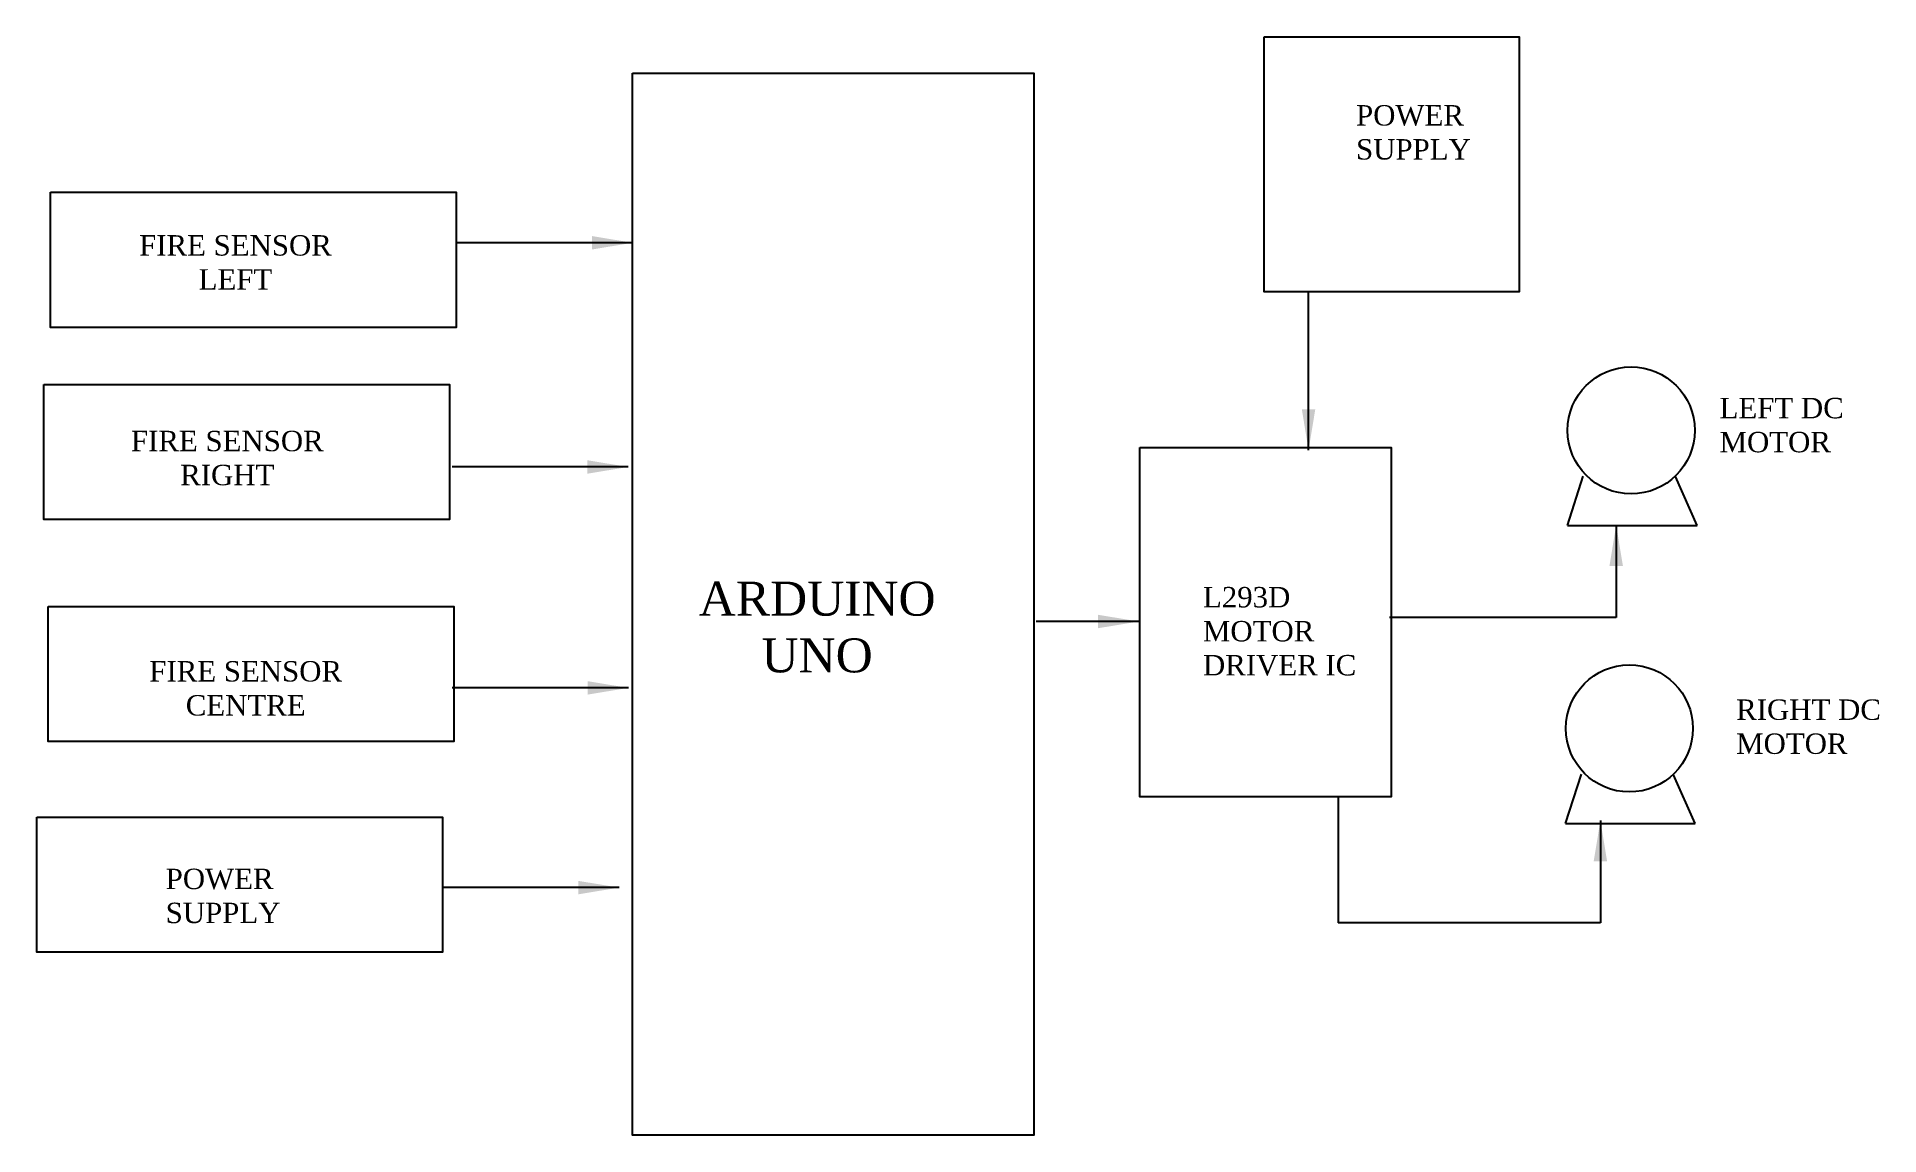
# Model space of a CAD drawing. Header units: millimetres. Extents: x 423 to 13964, y -962 to 7112.
import ezdxf

# ---------------------------------------------------------------- set-up
doc = ezdxf.new("R2010")
doc.units = ezdxf.units.MM
doc.dimstyles.new('ISO-25', dxfattribs={"dimtxt": 2.5, "dimasz": 300, "dimexe": 1.25, "dimexo": 0.625, "dimtad": 1, "dimtxsty": 'Standard', "dimcen": 2.5, "dimadec": 0, "dimazin": 0, "dimtfac": 1, "dimtmove": 0, "dimatfit": 3, "dimfxl": 1, "dimarcsym": 0})

msp = doc.modelspace()

# ---------------------------------------------------------------- linework, layer by layer
for p, q in [((11672, 3520), (11789, 3883)), ((12625, 3520), (12467, 3879)), ((11672, 3520), (12625, 3520)), ((11658, 1329), (11775, 1692)), ((12611, 1329), (12453, 1688)), ((9987, 1524), (9987, 598)), ((11658, 1329), (12611, 1329))]:
    msp.add_line(p, q)
for points in [[(9443, 7112), (11319, 7112), (11319, 5238), (9443, 5238)], [(4802, 6844), (7750, 6844), (7750, -962), (4802, -962)], [(524, 5969), (3505, 5969), (3505, 4976), (524, 4976)], [(474, 4556), (3455, 4556), (3455, 3563), (474, 3563)], [(8529, 4092), (10378, 4092), (10378, 1524), (8529, 1524)], [(507, 2924), (3488, 2924), (3488, 1932), (507, 1932)], [(423, 1376), (3404, 1376), (3404, 384), (423, 384)]]:
    msp.add_lwpolyline(points, close=True)
for centre in [(12141, 4219), (12128, 2028)]:
    msp.add_circle(centre, 467)

# ---------------------------------------------------------------- texts
at = {"width": 1428.69}
for s, insert, char_height, attachment_point in [('{\\fTimes New Roman|b0|i0|c0|p18;POWER\\PSUPPLY}', (10119, 6610), 150, 1), ('{\\fTimes New Roman|b0|i0|c0|p18;FIRE SENSOR \\PLEFT}', (1883, 5654), 150, 2), ('{\\fTimes New Roman|b0|i0|c0|p18;LEFT DC MOTOR}', (12791, 4458), 150, 1), ('{\\fTimes New Roman|b0|i0|c0|p18;FIRE SENSOR \\PRIGHT}', (1823, 4216), 150, 2), ('{\\fTimes New Roman|b0|i0|c0|p18;ARDUINO\\PUNO}', (6158, 3107), 250, 2), ('{\\fTimes New Roman|b0|i0|c0|p18;L293D\\PMOTOR DRIVER IC}', (8994, 3068), 150, 1), ('{\\fTimes New Roman|b0|i0|c0|p18;FIRE SENSOR \\PCENTRE}', (1958, 2523), 150, 2), ('{\\fTimes New Roman|b0|i0|c0|p18;RIGHT DC MOTOR}', (12913, 2241), 150, 1), ('{\\fTimes New Roman|b0|i0|c0|p18;POWER SUPPLY}', (1370, 997), 150, 1)]:
    msp.add_mtext(s, dxfattribs=dict(at, insert=insert, char_height=char_height, attachment_point=attachment_point))

# ---------------------------------------------------------------- leaders
for points in [[(4803, 5598), (3508, 5598)], [(9770, 4073), (9770, 5246)], [(4770, 3950), (3476, 3950)], [(12031, 3523), (12031, 2843), (10364, 2843)], [(8523, 2814), (7769, 2814)], [(4771, 2326), (3476, 2326)], [(11915, 1351), (11915, 598), (9988, 598)], [(4703, 858), (3408, 858)]]:
    msp.add_leader(points, dimstyle='ISO-25', override={"dimgap": 0.625, "dimtad": 0})

doc.saveas('drawing.dxf')
